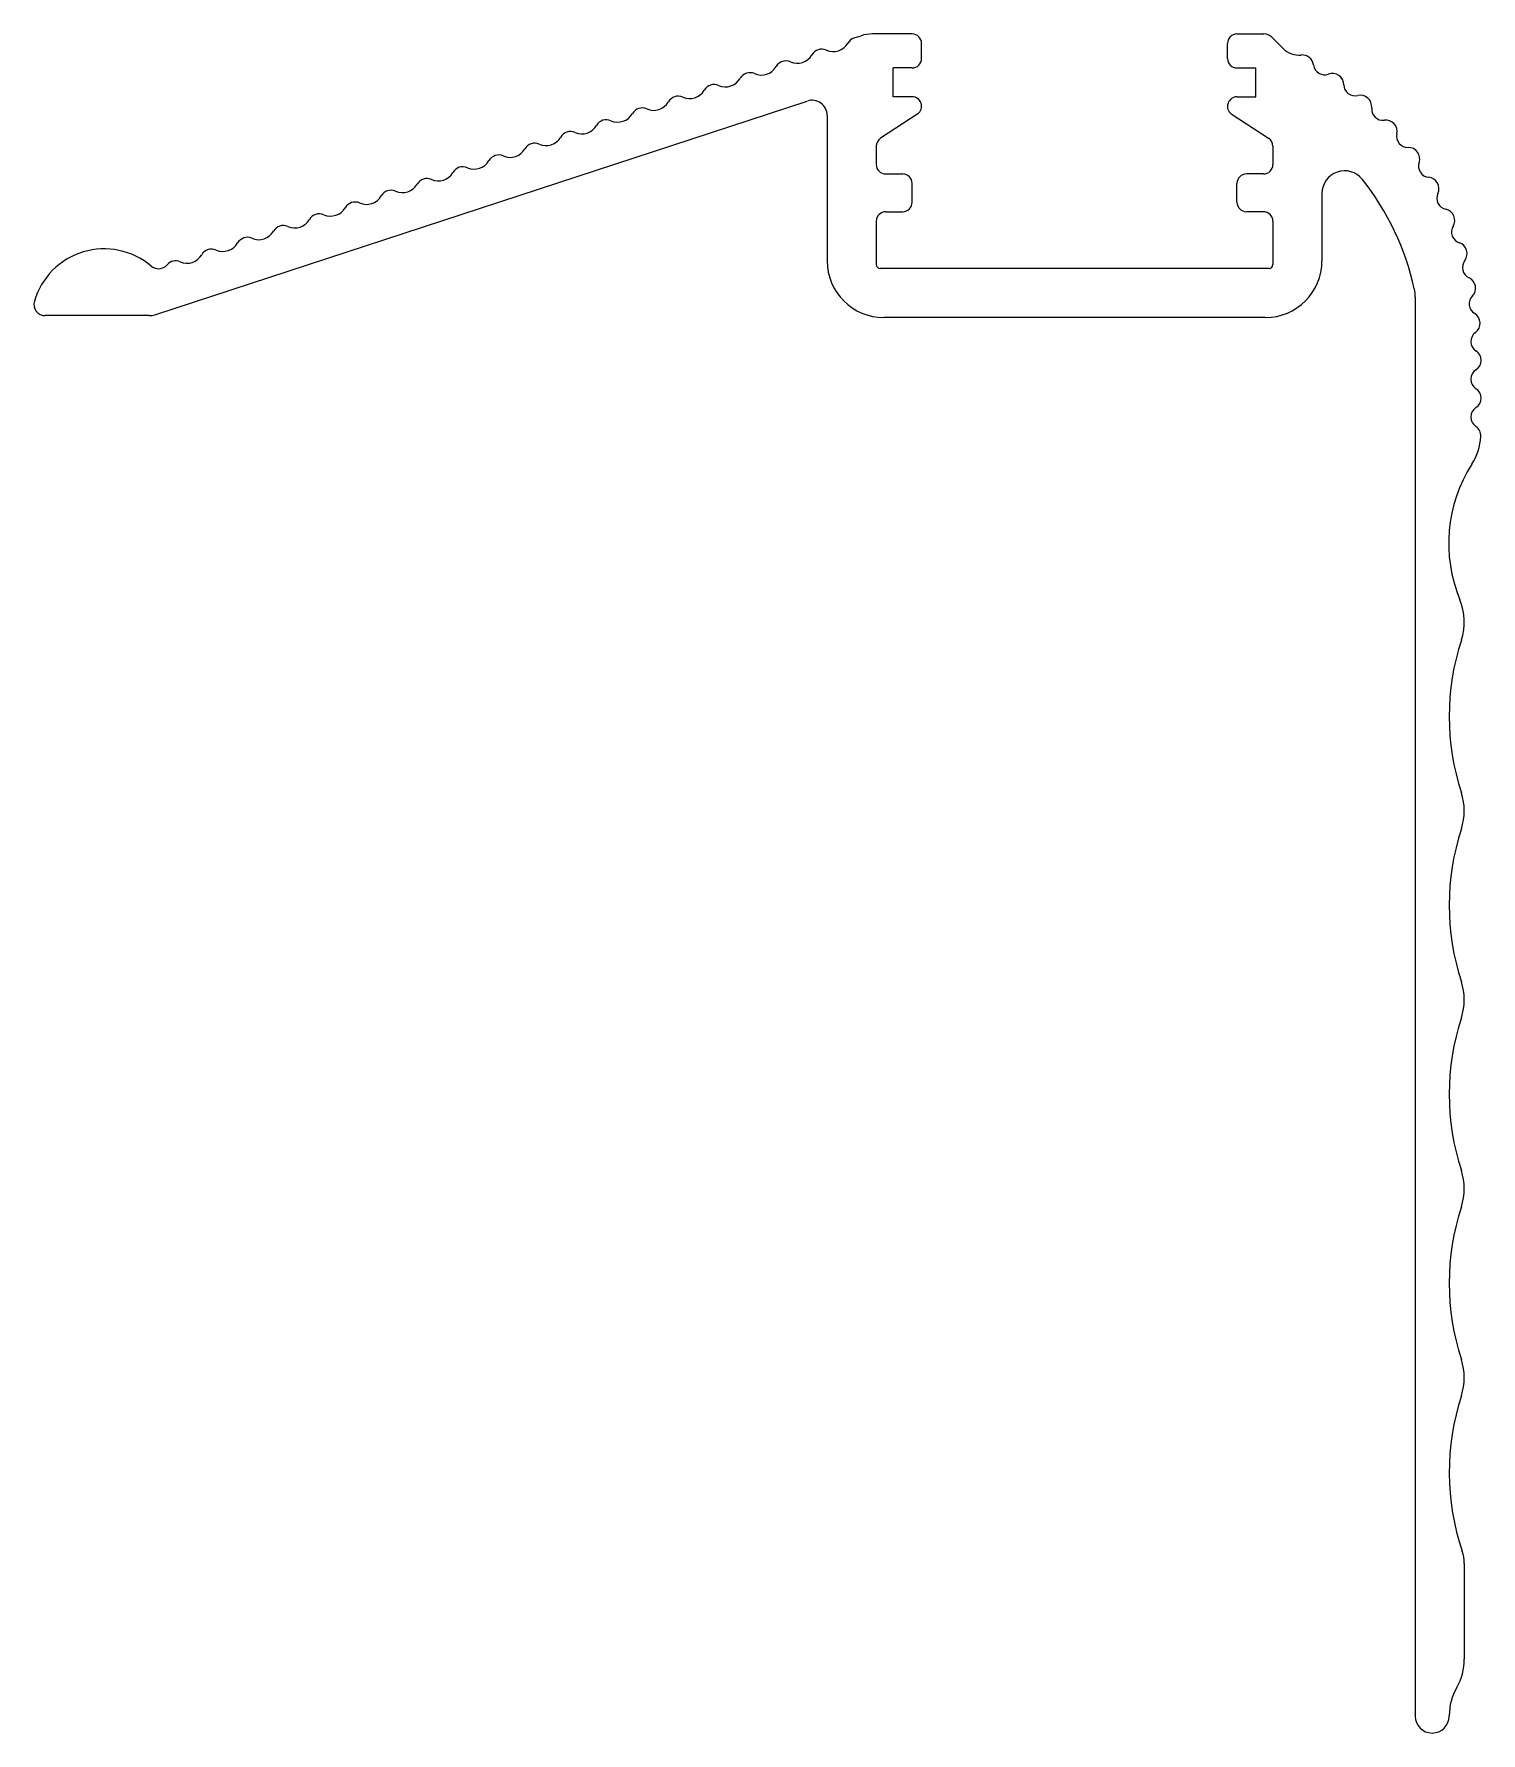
# Model space of a CAD drawing. Extents: x 355 to 393.3, y 1760.4 to 1805.4.
import ezdxf

# ---------------------------------------------------------------- set-up
doc = ezdxf.new("R2010")
doc.units = 0
doc.layers.get('0').update_dxf_attribs({"linetype": 'CONTINUOUS'})

msp = doc.modelspace()

# ---------------------------------------------------------------- linework, layer by layer
at = {"linetype": 'CONTINUOUS'}
for p, q in [((376.699, 1805.292), (376.885, 1805.351)), ((378.234, 1805.398), (377.187, 1805.398)), ((386.834, 1805.398), (387.546, 1805.398)), ((387.758, 1805.31), (388.053, 1805.015)), ((378.484, 1804.748), (378.484, 1805.148)), ((386.584, 1804.748), (386.584, 1805.148)), ((377.734, 1803.734), (377.734, 1804.498)), ((378.234, 1804.498), (377.734, 1804.498)), ((386.834, 1804.498), (387.334, 1804.498)), ((387.334, 1803.734), (387.334, 1804.498)), ((358.189, 1797.969), (375.459, 1803.624)), ((378.234, 1803.734), (377.734, 1803.734)), ((386.834, 1803.734), (387.334, 1803.734)), ((375.984, 1803.244), (375.984, 1799.394)), ((378.383, 1803.284), (377.397, 1802.638)), ((386.684, 1803.284), (387.671, 1802.638)), ((377.284, 1802.429), (377.284, 1801.944)), ((387.784, 1802.429), (387.784, 1801.944)), ((377.534, 1801.694), (377.984, 1801.694)), ((387.534, 1801.694), (387.084, 1801.694)), ((378.234, 1800.944), (378.234, 1801.444)), ((386.834, 1800.944), (386.834, 1801.444)), ((389.084, 1801.178), (389.084, 1799.394)), ((377.534, 1800.694), (377.984, 1800.694)), ((387.534, 1800.694), (387.084, 1800.694)), ((377.284, 1800.444), (377.284, 1799.294)), ((387.784, 1800.444), (387.784, 1799.294)), ((387.684, 1799.194), (377.384, 1799.194)), ((391.553, 1798.44), (391.553, 1760.887)), ((358.033, 1797.944), (355.285, 1797.944)), ((387.584, 1797.894), (377.484, 1797.894)), ((392.853, 1764.927), (392.853, 1762.392)), ((392.453, 1760.896), (392.453, 1760.887))]:
    msp.add_line(p, q, dxfattribs=at)
for centre, radius, start, end in [((376.792, 1805.007), 0.3, 108.129, 149.9393), ((377.187, 1804.398), 1, 90, 107.5637), ((378.234, 1805.148), 0.25, 0, 90), ((386.834, 1805.148), 0.25, 90, 180), ((387.546, 1805.098), 0.3, 44.9939, 90), ((375.193, 1805.072), 0.45, 246.3186, 329.9393), ((375.842, 1804.696), 0.3, 66.3186, 149.9393), ((376.143, 1805.383), 0.45, 246.3186, 329.9393), ((378.234, 1804.748), 0.25, 270, 0), ((386.834, 1804.748), 0.25, 180, 270), ((388.478, 1805.439), 0.6, 224.9939, 275.2958), ((388.561, 1804.543), 0.3, 7.0491, 95.2958), ((373.941, 1804.074), 0.3, 66.3186, 149.9393), ((374.242, 1804.76), 0.45, 246.3186, 329.9393), ((374.891, 1804.385), 0.3, 66.3186, 149.9393), ((389.156, 1804.616), 0.3, 187.0491, 290.0272), ((389.362, 1804.052), 0.3, 0.587, 110.0272), ((372.342, 1804.138), 0.45, 246.3186, 329.9393), ((372.991, 1803.762), 0.3, 66.3186, 149.9393), ((373.292, 1804.449), 0.45, 246.3186, 329.9393), ((389.962, 1804.059), 0.3, 180.587, 283.5651), ((371.09, 1803.14), 0.3, 66.3186, 149.9393), ((371.391, 1803.827), 0.45, 246.3186, 329.9393), ((372.04, 1803.451), 0.3, 66.3186, 149.9393), ((375.584, 1803.244), 0.4, 0, 108.129), ((378.234, 1803.484), 0.25, 306.8042, 90), ((386.834, 1803.484), 0.25, 90, 233.1958), ((390.102, 1803.475), 0.3, 354.0502, 103.5651), ((390.699, 1803.413), 0.3, 174.0502, 277.0283), ((369.49, 1803.205), 0.45, 246.3186, 329.9393), ((370.14, 1802.829), 0.3, 66.3186, 149.9393), ((370.441, 1803.516), 0.45, 246.3186, 329.9393), ((390.773, 1802.818), 0.3, 348.2946, 97.0283), ((368.239, 1802.207), 0.3, 66.3186, 149.9393), ((368.54, 1802.894), 0.45, 246.3186, 329.9393), ((369.189, 1802.518), 0.3, 66.3186, 149.9393), ((377.534, 1802.429), 0.25, 123.2284, 180), ((387.534, 1802.429), 0.25, 0, 56.7716), ((391.36, 1802.696), 0.3, 168.2946, 271.2727), ((366.639, 1802.271), 0.45, 246.3186, 329.9393), ((367.289, 1801.896), 0.3, 66.3186, 149.9393), ((367.59, 1802.582), 0.45, 246.3186, 329.9393), ((391.373, 1802.096), 0.3, 341.175, 91.2727), ((365.689, 1801.96), 0.45, 246.3186, 329.9393), ((366.338, 1801.584), 0.3, 66.3186, 149.9393), ((377.534, 1801.944), 0.25, 180, 270), ((377.984, 1801.444), 0.25, 0, 90), ((387.084, 1801.444), 0.25, 90, 180), ((387.534, 1801.944), 0.25, 270, 0), ((389.684, 1801.178), 0.6, 38.4115, 180), ((391.941, 1801.903), 0.3, 161.175, 264.1531), ((391.88, 1801.306), 0.3, 335.0738, 84.1531), ((364.437, 1800.962), 0.3, 66.3186, 149.9393), ((364.739, 1801.649), 0.45, 246.3186, 329.9393), ((365.388, 1801.273), 0.3, 66.3186, 149.9393), ((384.573, 1797.125), 7.122, 12.3975, 38.4115), ((392.424, 1801.053), 0.3, 155.0738, 258.0519), ((362.838, 1801.027), 0.45, 246.3186, 329.9393), ((363.487, 1800.651), 0.3, 66.3186, 149.9393), ((363.788, 1801.338), 0.45, 246.3186, 329.9393), ((377.534, 1800.444), 0.25, 90, 180), ((377.984, 1800.944), 0.25, 270, 0), ((387.084, 1800.944), 0.25, 180, 270), ((387.534, 1800.444), 0.25, 0, 90), ((392.3, 1800.466), 0.3, 328.9482, 78.0519), ((361.586, 1800.029), 0.3, 66.3186, 149.9393), ((361.888, 1800.715), 0.45, 246.3186, 329.9393), ((362.537, 1800.34), 0.3, 66.3186, 149.9393), ((392.814, 1800.156), 0.3, 148.9482, 251.9263), ((359.987, 1800.093), 0.45, 246.3186, 329.9393), ((360.636, 1799.717), 0.3, 66.3186, 149.9393), ((360.937, 1800.404), 0.45, 246.3186, 329.9393), ((392.628, 1799.586), 0.3, 322.3165, 71.9263), ((356.843, 1797.791), 1.922, 49.6958, 163.7868), ((358.735, 1799.095), 0.3, 66.3186, 139.3329), ((359.037, 1799.782), 0.45, 246.3186, 329.9393), ((359.686, 1799.406), 0.3, 66.3186, 149.9393), ((377.484, 1799.394), 1.5, 180, 270), ((387.584, 1799.394), 1.5, 270, 0), ((393.103, 1799.219), 0.3, 142.3165, 245.2946), ((358.28, 1799.486), 0.3, 229.6958, 319.3329), ((377.384, 1799.294), 0.1, 180, 270), ((387.684, 1799.294), 0.1, 270, 0), ((392.852, 1798.674), 0.3, 315.8927, 65.2946), ((390.553, 1798.44), 1, 0, 12.3975), ((393.283, 1798.256), 0.3, 135.8927, 238.6689), ((355.285, 1798.244), 0.3, 163.7868, 270), ((392.971, 1797.744), 0.3, 306.4124, 58.6689), ((358.033, 1798.444), 0.5, 270, 288.129), ((393.327, 1797.261), 0.3, 126.4124, 236.4427), ((392.995, 1796.761), 0.3, 303.5573, 56.4427), ((393.327, 1796.261), 0.3, 123.5573, 236.4427), ((392.995, 1795.761), 0.3, 303.5573, 56.4427), ((393.327, 1795.261), 0.3, 123.5573, 235.9377), ((392.991, 1794.764), 0.3, 356.4848, 55.9377), ((391.758, 1794.84), 1.535, 327.4637, 356.4848), ((396.34, 1791.916), 3.9, 147.4637, 202.4623), ((391.317, 1789.84), 1.535, 341.8194, 22.4623), ((398.93, 1787.34), 6.477, 161.8194, 198.1806), ((391.317, 1784.84), 1.535, 341.8194, 18.1806), ((398.93, 1782.34), 6.477, 161.8194, 198.1806), ((391.317, 1779.84), 1.535, 341.8194, 18.1806), ((398.93, 1777.34), 6.477, 161.8194, 198.1806), ((391.317, 1774.84), 1.535, 341.8194, 18.1806), ((398.93, 1772.34), 6.477, 161.8194, 198.1806), ((391.317, 1769.84), 1.535, 341.8194, 18.1806), ((398.93, 1767.34), 6.477, 161.8194, 198.8258), ((391.853, 1764.927), 1, 0, 18.8258), ((391.353, 1762.392), 1.5, 330.0736, 0), ((393.953, 1760.896), 1.5, 150.0736, 180), ((392.003, 1760.887), 0.45, 180, 0)]:
    msp.add_arc(centre, radius, start, end, dxfattribs=at)

doc.saveas('drawing.dxf')
